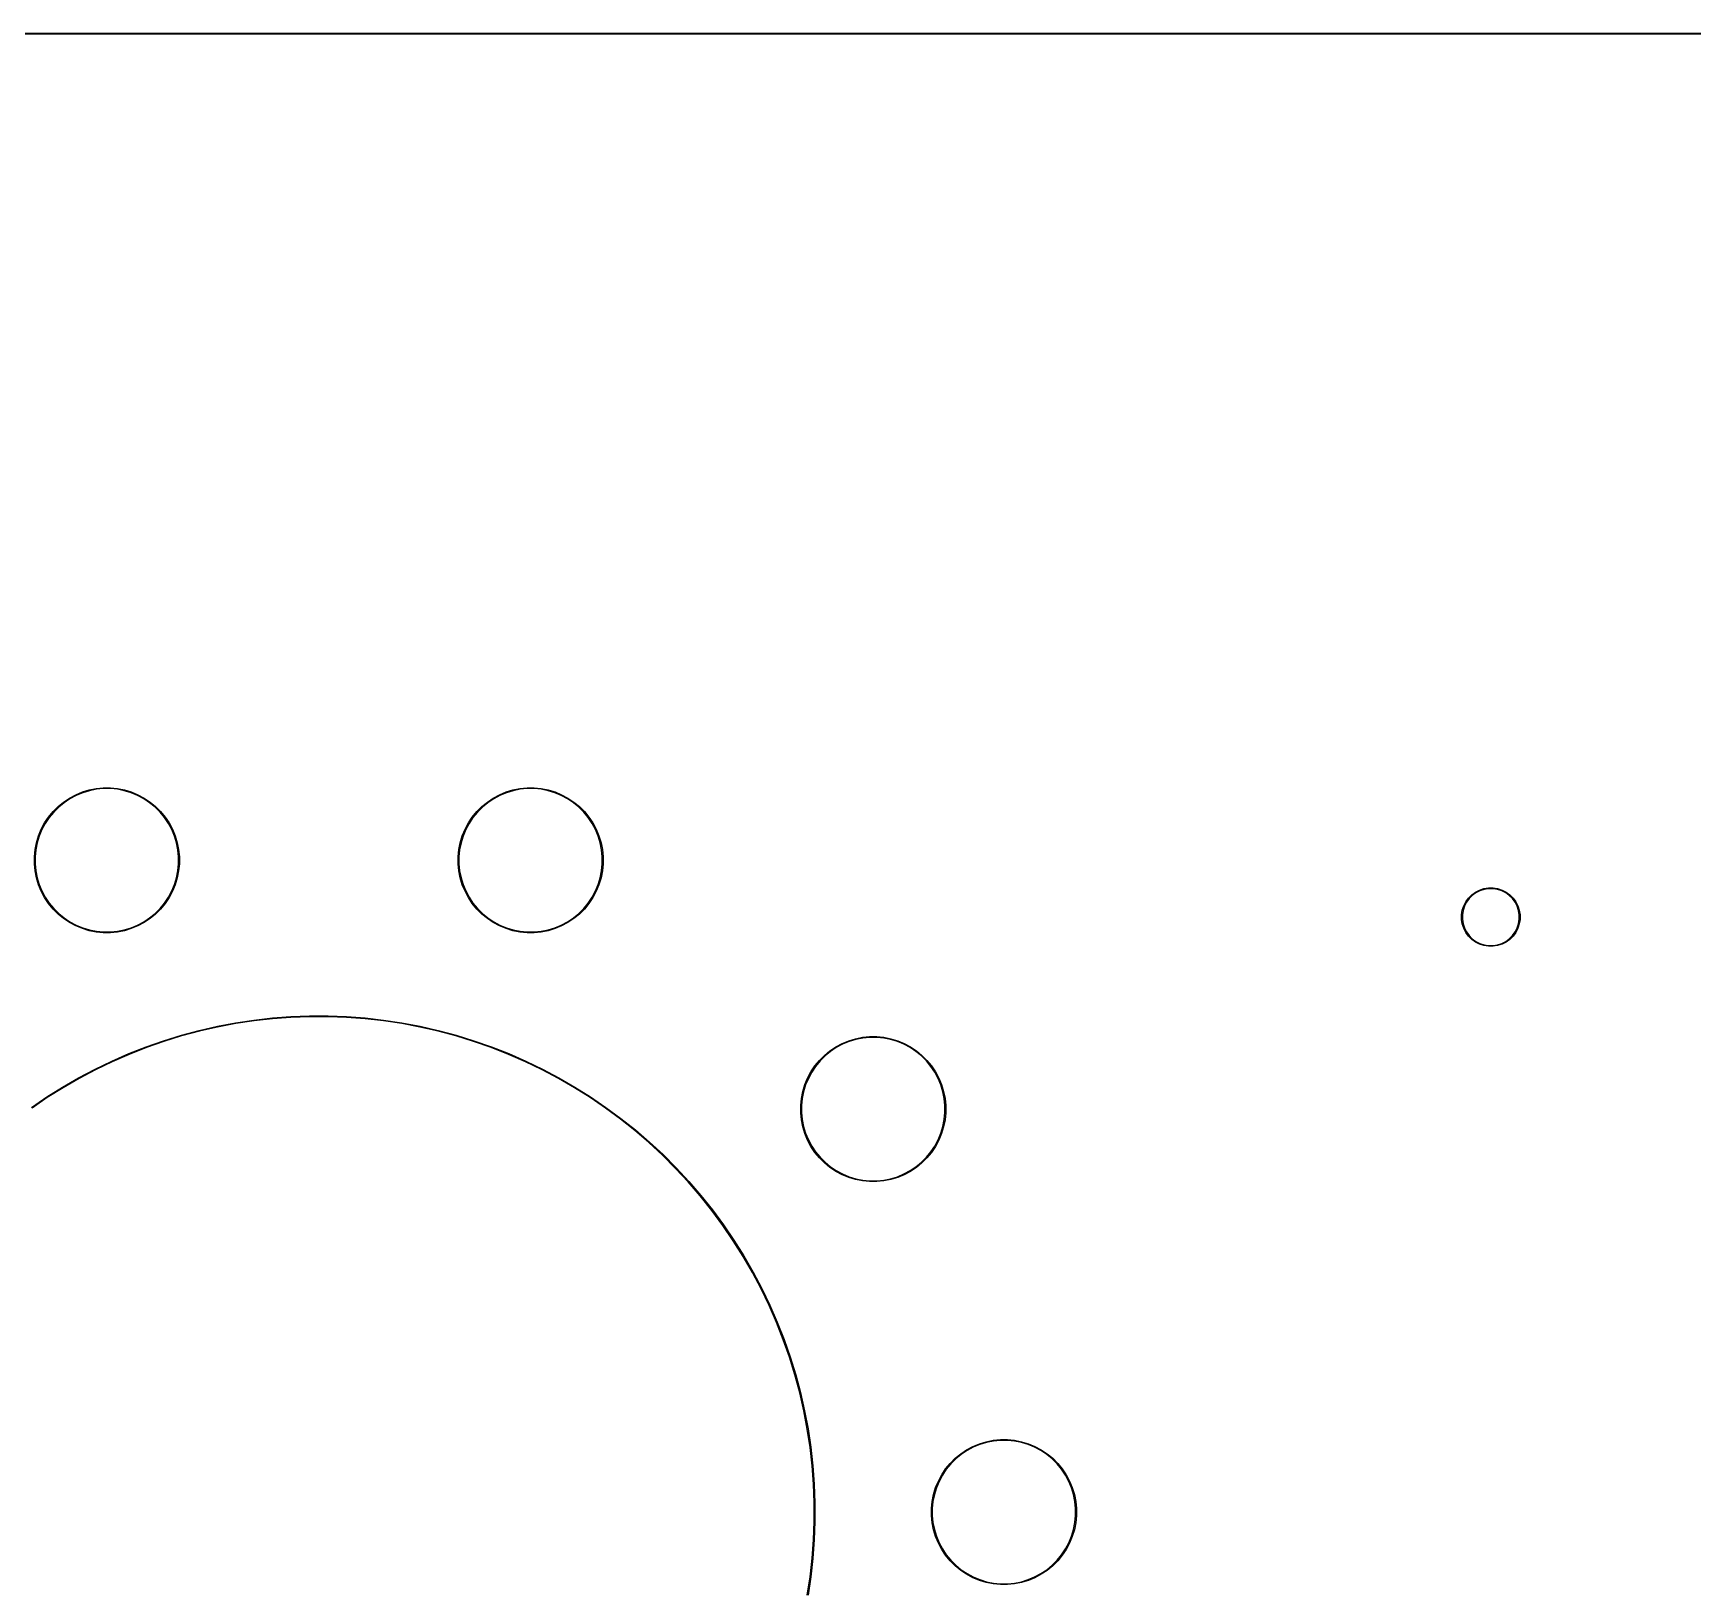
# Model space of a CAD drawing. Header units: millimetres. Extents: x 20 to 825, y -184 to -20.
# Drawn here: x 104.2 to 196.2, y -106.3 to -20 of the extents above; entities that cross this region are included whole.
import ezdxf

# ---------------------------------------------------------------- set-up
doc = ezdxf.new("R2010")
doc.units = ezdxf.units.MM
doc.layers.add('Edge.Cuts', color=254, linetype='CONTINUOUS', true_color=0xd0d2cd)

msp = doc.modelspace()

# ---------------------------------------------------------------- linework, layer by layer
at = {"layer": 'Edge.Cuts', "linetype": 'CONTINUOUS'}
for p, q in [((20, -19.975), (825, -19.975)), ((824.975, -20.025), (20.025, -20.025)), ((105.85231, -62.61709), (106.180736, -62.397642)), ((106.203977, -62.436417), (105.879239, -62.653399)), ((106.180736, -62.397642), (106.529091, -62.211443)), ((106.548419, -62.252309), (106.203977, -62.436417)), ((106.529091, -62.211443), (106.894018, -62.060285)), ((106.909248, -62.102849), (106.548419, -62.252309)), ((106.894018, -62.060285), (107.272005, -61.945624)), ((107.282989, -61.989475), (106.909248, -62.102849)), ((107.272005, -61.945624), (107.65941, -61.868565)), ((107.666043, -61.913281), (107.282989, -61.989475)), ((107.65941, -61.868565), (108.052503, -61.829848)), ((108.054721, -61.875), (107.666043, -61.913281)), ((108.052503, -61.829848), (108.447497, -61.829848)), ((108.445279, -61.875), (108.054721, -61.875)), ((108.833957, -61.913281), (108.445279, -61.875)), ((108.447497, -61.829848), (108.84059, -61.868565)), ((109.217011, -61.989475), (108.833957, -61.913281)), ((108.84059, -61.868565), (109.227995, -61.945624)), ((109.590752, -62.102849), (109.217011, -61.989475)), ((109.227995, -61.945624), (109.605982, -62.060285)), ((109.951581, -62.252309), (109.590752, -62.102849)), ((109.605982, -62.060285), (109.970909, -62.211443)), ((110.296023, -62.436417), (109.951581, -62.252309)), ((109.970909, -62.211443), (110.319264, -62.397642)), ((110.620761, -62.653399), (110.296023, -62.436417)), ((110.319264, -62.397642), (110.64769, -62.61709)), ((129.35231, -62.61709), (129.680736, -62.397642)), ((129.703977, -62.436417), (129.379239, -62.653399)), ((129.680736, -62.397642), (130.029091, -62.211443)), ((130.048419, -62.252309), (129.703977, -62.436417)), ((130.029091, -62.211443), (130.394018, -62.060285)), ((130.409248, -62.102849), (130.048419, -62.252309)), ((130.394018, -62.060285), (130.772005, -61.945624)), ((130.782989, -61.989475), (130.409248, -62.102849)), ((130.772005, -61.945624), (131.15941, -61.868565)), ((131.166043, -61.913281), (130.782989, -61.989475)), ((131.15941, -61.868565), (131.552503, -61.829848)), ((131.554721, -61.875), (131.166043, -61.913281)), ((131.552503, -61.829848), (131.947497, -61.829848)), ((131.945279, -61.875), (131.554721, -61.875)), ((132.333957, -61.913281), (131.945279, -61.875)), ((131.947497, -61.829848), (132.34059, -61.868565)), ((132.717011, -61.989475), (132.333957, -61.913281)), ((132.34059, -61.868565), (132.727995, -61.945624)), ((133.090752, -62.102849), (132.717011, -61.989475)), ((132.727995, -61.945624), (133.105982, -62.060285)), ((133.451581, -62.252309), (133.090752, -62.102849)), ((133.105982, -62.060285), (133.470909, -62.211443)), ((133.796023, -62.436417), (133.451581, -62.252309)), ((133.470909, -62.211443), (133.819264, -62.397642)), ((134.120761, -62.653399), (133.796023, -62.436417)), ((133.819264, -62.397642), (134.14769, -62.61709)), ((104.797642, -63.780736), (105.01709, -63.45231)), ((105.053399, -63.479239), (104.836417, -63.803977)), ((105.01709, -63.45231), (105.267672, -63.146975)), ((105.301167, -63.177334), (105.053399, -63.479239)), ((105.267672, -63.146975), (105.546975, -62.867672)), ((105.577334, -62.901167), (105.301167, -63.177334)), ((105.546975, -62.867672), (105.85231, -62.61709)), ((105.879239, -62.653399), (105.577334, -62.901167)), ((110.922666, -62.901167), (110.620761, -62.653399)), ((110.64769, -62.61709), (110.953025, -62.867672)), ((111.198833, -63.177334), (110.922666, -62.901167)), ((110.953025, -62.867672), (111.232328, -63.146975)), ((111.446601, -63.479239), (111.198833, -63.177334)), ((111.232328, -63.146975), (111.48291, -63.45231)), ((111.663583, -63.803977), (111.446601, -63.479239)), ((111.48291, -63.45231), (111.702358, -63.780736)), ((128.297642, -63.780736), (128.51709, -63.45231)), ((128.553399, -63.479239), (128.336417, -63.803977)), ((128.51709, -63.45231), (128.767672, -63.146975)), ((128.801167, -63.177334), (128.553399, -63.479239)), ((128.767672, -63.146975), (129.046975, -62.867672)), ((129.077334, -62.901167), (128.801167, -63.177334)), ((129.046975, -62.867672), (129.35231, -62.61709)), ((129.379239, -62.653399), (129.077334, -62.901167)), ((134.422666, -62.901167), (134.120761, -62.653399)), ((134.14769, -62.61709), (134.453025, -62.867672)), ((134.698833, -63.177334), (134.422666, -62.901167)), ((134.453025, -62.867672), (134.732328, -63.146975)), ((134.946601, -63.479239), (134.698833, -63.177334)), ((134.732328, -63.146975), (134.98291, -63.45231)), ((135.163583, -63.803977), (134.946601, -63.479239)), ((134.98291, -63.45231), (135.202358, -63.780736)), ((104.460285, -64.494018), (104.611443, -64.129091)), ((104.652309, -64.148419), (104.502849, -64.509248)), ((104.611443, -64.129091), (104.797642, -63.780736)), ((104.836417, -63.803977), (104.652309, -64.148419)), ((111.847691, -64.148419), (111.663583, -63.803977)), ((111.702358, -63.780736), (111.888557, -64.129091)), ((111.997151, -64.509248), (111.847691, -64.148419)), ((111.888557, -64.129091), (112.039715, -64.494018)), ((127.960285, -64.494018), (128.111443, -64.129091)), ((128.152309, -64.148419), (128.002849, -64.509248)), ((128.111443, -64.129091), (128.297642, -63.780736)), ((128.336417, -63.803977), (128.152309, -64.148419)), ((135.347691, -64.148419), (135.163583, -63.803977)), ((135.202358, -63.780736), (135.388557, -64.129091)), ((135.497151, -64.509248), (135.347691, -64.148419)), ((135.388557, -64.129091), (135.539715, -64.494018)), ((104.229848, -65.652503), (104.268565, -65.25941)), ((104.268565, -65.25941), (104.345624, -64.872005)), ((104.313281, -65.266043), (104.275, -65.654721)), ((104.389475, -64.882989), (104.313281, -65.266043)), ((104.345624, -64.872005), (104.460285, -64.494018)), ((104.502849, -64.509248), (104.389475, -64.882989)), ((112.110525, -64.882989), (111.997151, -64.509248)), ((112.039715, -64.494018), (112.154376, -64.872005)), ((112.186719, -65.266043), (112.110525, -64.882989)), ((112.154376, -64.872005), (112.231435, -65.25941)), ((112.225, -65.654721), (112.186719, -65.266043)), ((112.231435, -65.25941), (112.270152, -65.652503)), ((127.729848, -65.652503), (127.768565, -65.25941)), ((127.768565, -65.25941), (127.845624, -64.872005)), ((127.813281, -65.266043), (127.775, -65.654721)), ((127.889475, -64.882989), (127.813281, -65.266043)), ((127.845624, -64.872005), (127.960285, -64.494018)), ((128.002849, -64.509248), (127.889475, -64.882989)), ((135.610525, -64.882989), (135.497151, -64.509248)), ((135.539715, -64.494018), (135.654376, -64.872005)), ((135.686719, -65.266043), (135.610525, -64.882989)), ((135.654376, -64.872005), (135.731435, -65.25941)), ((135.725, -65.654721), (135.686719, -65.266043)), ((135.731435, -65.25941), (135.770152, -65.652503)), ((104.229848, -65.654721), (104.229848, -65.652503)), ((104.229848, -66.047497), (104.229848, -65.654721)), ((104.268565, -66.44059), (104.229848, -66.047497)), ((104.275, -65.654721), (104.275, -66.045279)), ((104.275, -66.045279), (104.313281, -66.433957)), ((112.186719, -66.433957), (112.225, -66.045279)), ((112.225, -66.045279), (112.225, -65.654721)), ((112.270152, -66.047497), (112.231435, -66.44059)), ((112.270152, -65.652503), (112.270152, -66.047497)), ((127.729848, -65.654721), (127.729848, -65.652503)), ((127.729848, -66.047497), (127.729848, -65.654721)), ((127.768565, -66.44059), (127.729848, -66.047497)), ((127.775, -65.654721), (127.775, -66.045279)), ((127.775, -66.045279), (127.813281, -66.433957)), ((135.686719, -66.433957), (135.725, -66.045279)), ((135.725, -66.045279), (135.725, -65.654721)), ((135.770152, -66.047497), (135.731435, -66.44059)), ((135.770152, -65.652503), (135.770152, -66.047497)), ((104.345624, -66.827995), (104.268565, -66.44059)), ((104.313281, -66.433957), (104.389475, -66.817011)), ((104.460285, -67.205982), (104.345624, -66.827995)), ((104.389475, -66.817011), (104.502849, -67.190752)), ((111.997151, -67.190752), (112.110525, -66.817011)), ((112.154376, -66.827995), (112.039715, -67.205982)), ((112.110525, -66.817011), (112.186719, -66.433957)), ((112.231435, -66.44059), (112.154376, -66.827995)), ((127.845624, -66.827995), (127.768565, -66.44059)), ((127.813281, -66.433957), (127.889475, -66.817011)), ((127.960285, -67.205982), (127.845624, -66.827995)), ((127.889475, -66.817011), (128.002849, -67.190752)), ((135.497151, -67.190752), (135.610525, -66.817011)), ((135.654376, -66.827995), (135.539715, -67.205982)), ((135.610525, -66.817011), (135.686719, -66.433957)), ((135.731435, -66.44059), (135.654376, -66.827995)), ((104.611443, -67.570909), (104.460285, -67.205982)), ((104.502849, -67.190752), (104.652309, -67.551581)), ((104.797642, -67.919264), (104.611443, -67.570909)), ((104.652309, -67.551581), (104.836417, -67.896023)), ((105.01709, -68.24769), (104.797642, -67.919264)), ((104.836417, -67.896023), (105.053399, -68.220761)), ((111.446601, -68.220761), (111.663583, -67.896023)), ((111.702358, -67.919264), (111.48291, -68.24769)), ((111.663583, -67.896023), (111.847691, -67.551581)), ((111.888557, -67.570909), (111.702358, -67.919264)), ((111.847691, -67.551581), (111.997151, -67.190752)), ((112.039715, -67.205982), (111.888557, -67.570909)), ((128.111443, -67.570909), (127.960285, -67.205982)), ((128.002849, -67.190752), (128.152309, -67.551581)), ((128.297642, -67.919264), (128.111443, -67.570909)), ((128.152309, -67.551581), (128.336417, -67.896023)), ((128.51709, -68.24769), (128.297642, -67.919264)), ((128.336417, -67.896023), (128.553399, -68.220761)), ((134.946601, -68.220761), (135.163583, -67.896023)), ((135.202358, -67.919264), (134.98291, -68.24769)), ((135.163583, -67.896023), (135.347691, -67.551581)), ((135.388557, -67.570909), (135.202358, -67.919264)), ((135.347691, -67.551581), (135.497151, -67.190752)), ((135.539715, -67.205982), (135.388557, -67.570909)), ((183.61446, -68.15094), (183.76434, -67.944647)), ((183.798657, -67.973957), (183.652939, -68.17452)), ((183.76434, -67.944647), (183.944647, -67.76434)), ((183.973957, -67.798657), (183.798657, -67.973957)), ((183.944647, -67.76434), (184.15094, -67.61446)), ((184.17452, -67.652939), (183.973957, -67.798657)), ((184.15094, -67.61446), (184.378139, -67.498696)), ((184.39541, -67.54039), (184.17452, -67.652939)), ((184.378139, -67.498696), (184.620651, -67.419899)), ((184.631187, -67.463782), (184.39541, -67.54039)), ((184.620651, -67.419899), (184.872504, -67.380009)), ((184.876045, -67.425), (184.631187, -67.463782)), ((184.872504, -67.380009), (185.127496, -67.380009)), ((185.123955, -67.425), (184.876045, -67.425)), ((185.368813, -67.463782), (185.123955, -67.425)), ((185.127496, -67.380009), (185.379349, -67.419899)), ((185.60459, -67.54039), (185.368813, -67.463782)), ((185.379349, -67.419899), (185.621861, -67.498696)), ((185.82548, -67.652939), (185.60459, -67.54039)), ((185.621861, -67.498696), (185.84906, -67.61446)), ((186.026043, -67.798657), (185.82548, -67.652939)), ((185.84906, -67.61446), (186.055353, -67.76434)), ((186.201343, -67.973957), (186.026043, -67.798657)), ((186.055353, -67.76434), (186.23566, -67.944647)), ((186.347061, -68.17452), (186.201343, -67.973957)), ((186.23566, -67.944647), (186.38554, -68.15094)), ((105.267672, -68.553025), (105.01709, -68.24769)), ((105.053399, -68.220761), (105.301167, -68.522666)), ((105.546975, -68.832328), (105.267672, -68.553025)), ((105.301167, -68.522666), (105.577334, -68.798833)), ((105.85231, -69.08291), (105.546975, -68.832328)), ((105.577334, -68.798833), (105.879239, -69.046601)), ((110.620761, -69.046601), (110.922666, -68.798833)), ((110.953025, -68.832328), (110.64769, -69.08291)), ((110.922666, -68.798833), (111.198833, -68.522666)), ((111.232328, -68.553025), (110.953025, -68.832328)), ((111.198833, -68.522666), (111.446601, -68.220761)), ((111.48291, -68.24769), (111.232328, -68.553025)), ((128.767672, -68.553025), (128.51709, -68.24769)), ((128.553399, -68.220761), (128.801167, -68.522666)), ((129.046975, -68.832328), (128.767672, -68.553025)), ((128.801167, -68.522666), (129.077334, -68.798833)), ((129.35231, -69.08291), (129.046975, -68.832328)), ((129.077334, -68.798833), (129.379239, -69.046601)), ((134.120761, -69.046601), (134.422666, -68.798833)), ((134.453025, -68.832328), (134.14769, -69.08291)), ((134.422666, -68.798833), (134.698833, -68.522666)), ((134.732328, -68.553025), (134.453025, -68.832328)), ((134.698833, -68.522666), (134.946601, -68.220761)), ((134.98291, -68.24769), (134.732328, -68.553025)), ((183.380009, -68.872504), (183.419899, -68.620651)), ((183.380009, -68.876045), (183.380009, -68.872504)), ((183.380009, -69.127496), (183.380009, -68.876045)), ((183.419899, -68.620651), (183.498696, -68.378139)), ((183.463782, -68.631187), (183.425, -68.876045)), ((183.425, -68.876045), (183.425, -69.123955)), ((183.54039, -68.39541), (183.463782, -68.631187)), ((183.498696, -68.378139), (183.61446, -68.15094)), ((183.652939, -68.17452), (183.54039, -68.39541)), ((186.45961, -68.39541), (186.347061, -68.17452)), ((186.38554, -68.15094), (186.501304, -68.378139)), ((186.536218, -68.631187), (186.45961, -68.39541)), ((186.501304, -68.378139), (186.580101, -68.620651)), ((186.575, -68.876045), (186.536218, -68.631187)), ((186.575, -69.123955), (186.575, -68.876045)), ((186.580101, -68.620651), (186.619991, -68.872504)), ((186.619991, -68.872504), (186.619991, -69.127496)), ((106.180736, -69.302358), (105.85231, -69.08291)), ((105.879239, -69.046601), (106.203977, -69.263583)), ((106.529091, -69.488557), (106.180736, -69.302358)), ((106.203977, -69.263583), (106.548419, -69.447691)), ((106.894018, -69.639715), (106.529091, -69.488557)), ((106.548419, -69.447691), (106.909248, -69.597151)), ((107.272005, -69.754376), (106.894018, -69.639715)), ((106.909248, -69.597151), (107.282989, -69.710525)), ((107.65941, -69.831435), (107.272005, -69.754376)), ((107.282989, -69.710525), (107.666043, -69.786719)), ((108.052503, -69.870152), (107.65941, -69.831435)), ((107.666043, -69.786719), (108.054721, -69.825)), ((108.447497, -69.870152), (108.052503, -69.870152)), ((108.054721, -69.825), (108.445279, -69.825)), ((108.445279, -69.825), (108.833957, -69.786719)), ((108.84059, -69.831435), (108.447497, -69.870152)), ((108.833957, -69.786719), (109.217011, -69.710525)), ((109.227995, -69.754376), (108.84059, -69.831435)), ((109.217011, -69.710525), (109.590752, -69.597151)), ((109.605982, -69.639715), (109.227995, -69.754376)), ((109.590752, -69.597151), (109.951581, -69.447691)), ((109.970909, -69.488557), (109.605982, -69.639715)), ((109.951581, -69.447691), (110.296023, -69.263583)), ((110.319264, -69.302358), (109.970909, -69.488557)), ((110.296023, -69.263583), (110.620761, -69.046601)), ((110.64769, -69.08291), (110.319264, -69.302358)), ((129.680736, -69.302358), (129.35231, -69.08291)), ((129.379239, -69.046601), (129.703977, -69.263583)), ((130.029091, -69.488557), (129.680736, -69.302358)), ((129.703977, -69.263583), (130.048419, -69.447691)), ((130.394018, -69.639715), (130.029091, -69.488557)), ((130.048419, -69.447691), (130.409248, -69.597151)), ((130.772005, -69.754376), (130.394018, -69.639715)), ((130.409248, -69.597151), (130.782989, -69.710525)), ((131.15941, -69.831435), (130.772005, -69.754376)), ((130.782989, -69.710525), (131.166043, -69.786719)), ((131.552503, -69.870152), (131.15941, -69.831435)), ((131.166043, -69.786719), (131.554721, -69.825)), ((131.947497, -69.870152), (131.552503, -69.870152)), ((131.554721, -69.825), (131.945279, -69.825)), ((131.945279, -69.825), (132.333957, -69.786719)), ((132.34059, -69.831435), (131.947497, -69.870152)), ((132.333957, -69.786719), (132.717011, -69.710525)), ((132.727995, -69.754376), (132.34059, -69.831435)), ((132.717011, -69.710525), (133.090752, -69.597151)), ((133.105982, -69.639715), (132.727995, -69.754376)), ((133.090752, -69.597151), (133.451581, -69.447691)), ((133.470909, -69.488557), (133.105982, -69.639715)), ((133.451581, -69.447691), (133.796023, -69.263583)), ((133.819264, -69.302358), (133.470909, -69.488557)), ((133.796023, -69.263583), (134.120761, -69.046601)), ((134.14769, -69.08291), (133.819264, -69.302358)), ((183.419899, -69.379349), (183.380009, -69.127496)), ((183.498696, -69.621861), (183.419899, -69.379349)), ((183.425, -69.123955), (183.463782, -69.368813)), ((183.463782, -69.368813), (183.54039, -69.60459)), ((183.61446, -69.84906), (183.498696, -69.621861)), ((183.54039, -69.60459), (183.652939, -69.82548)), ((183.76434, -70.055353), (183.61446, -69.84906)), ((183.652939, -69.82548), (183.798657, -70.026043)), ((186.201343, -70.026043), (186.347061, -69.82548)), ((186.38554, -69.84906), (186.23566, -70.055353)), ((186.347061, -69.82548), (186.45961, -69.60459)), ((186.501304, -69.621861), (186.38554, -69.84906)), ((186.45961, -69.60459), (186.536218, -69.368813)), ((186.580101, -69.379349), (186.501304, -69.621861)), ((186.536218, -69.368813), (186.575, -69.123955)), ((186.619991, -69.127496), (186.580101, -69.379349)), ((183.944647, -70.23566), (183.76434, -70.055353)), ((183.798657, -70.026043), (183.973957, -70.201343)), ((184.15094, -70.38554), (183.944647, -70.23566)), ((183.973957, -70.201343), (184.17452, -70.347061)), ((184.378139, -70.501304), (184.15094, -70.38554)), ((184.17452, -70.347061), (184.39541, -70.45961)), ((184.620651, -70.580101), (184.378139, -70.501304)), ((184.39541, -70.45961), (184.631187, -70.536218)), ((184.872504, -70.619991), (184.620651, -70.580101)), ((184.631187, -70.536218), (184.876045, -70.575)), ((185.127496, -70.619991), (184.872504, -70.619991)), ((184.876045, -70.575), (185.123955, -70.575)), ((185.123955, -70.575), (185.368813, -70.536218)), ((185.379349, -70.580101), (185.127496, -70.619991)), ((185.368813, -70.536218), (185.60459, -70.45961)), ((185.621861, -70.501304), (185.379349, -70.580101)), ((185.60459, -70.45961), (185.82548, -70.347061)), ((185.84906, -70.38554), (185.621861, -70.501304)), ((185.82548, -70.347061), (186.026043, -70.201343)), ((186.055353, -70.23566), (185.84906, -70.38554)), ((186.026043, -70.201343), (186.201343, -70.026043)), ((186.23566, -70.055353), (186.055353, -70.23566)), ((117.430167, -74.595227), (118.456661, -74.518302)), ((118.456661, -74.518302), (119.485314, -74.479812)), ((119.486159, -74.525), (118.459195, -74.563426)), ((119.485314, -74.479812), (120.514686, -74.479812)), ((120.513841, -74.525), (119.486159, -74.525)), ((121.540805, -74.563426), (120.513841, -74.525)), ((120.514686, -74.479812), (121.543339, -74.518302)), ((121.543339, -74.518302), (122.569833, -74.595227)), ((112.380103, -75.550751), (113.3744, -75.284329)), ((113.385279, -75.328196), (112.392614, -75.594179)), ((113.3744, -75.284329), (114.377964, -75.055273)), ((114.387195, -75.099515), (113.385279, -75.328196)), ((114.377964, -75.055273), (115.389391, -74.8639)), ((115.396962, -74.908457), (114.387195, -75.099515)), ((115.389391, -74.8639), (116.407267, -74.71048)), ((116.413166, -74.755289), (115.396962, -74.908457)), ((116.407267, -74.71048), (117.430167, -74.595227)), ((117.434386, -74.640225), (116.413166, -74.755289)), ((118.459195, -74.563426), (117.434386, -74.640225)), ((122.565614, -74.640225), (121.540805, -74.563426)), ((123.586834, -74.755289), (122.565614, -74.640225)), ((122.569833, -74.595227), (123.592733, -74.71048)), ((124.603038, -74.908457), (123.586834, -74.755289)), ((123.592733, -74.71048), (124.610609, -74.8639)), ((125.612805, -75.099515), (124.603038, -74.908457)), ((124.610609, -74.8639), (125.622036, -75.055273)), ((126.614721, -75.328196), (125.612805, -75.099515)), ((125.622036, -75.055273), (126.6256, -75.284329)), ((127.607386, -75.594179), (126.614721, -75.328196)), ((126.6256, -75.284329), (127.619897, -75.550751)), ((109.466639, -76.570216), (110.424854, -76.194144)), ((110.440576, -76.236516), (109.483934, -76.611971)), ((110.424854, -76.194144), (111.396462, -75.854164)), ((111.410589, -75.897094), (110.440576, -76.236516)), ((111.396462, -75.854164), (112.380103, -75.550751)), ((112.392614, -75.594179), (111.410589, -75.897094)), ((128.589411, -75.897094), (127.607386, -75.594179)), ((127.619897, -75.550751), (128.603538, -75.854164)), ((129.559424, -76.236516), (128.589411, -75.897094)), ((128.603538, -75.854164), (129.575146, -76.194144)), ((130.516066, -76.611971), (129.559424, -76.236516)), ((129.575146, -76.194144), (130.533361, -76.570216)), ((148.35231, -76.41709), (148.680736, -76.197642)), ((148.703977, -76.236417), (148.379239, -76.453399)), ((148.680736, -76.197642), (149.029091, -76.011443)), ((149.048419, -76.052309), (148.703977, -76.236417)), ((149.029091, -76.011443), (149.394018, -75.860285)), ((149.409248, -75.902849), (149.048419, -76.052309)), ((149.394018, -75.860285), (149.772005, -75.745624)), ((149.782989, -75.789475), (149.409248, -75.902849)), ((149.772005, -75.745624), (150.15941, -75.668565)), ((150.166043, -75.713281), (149.782989, -75.789475)), ((150.15941, -75.668565), (150.552503, -75.629848)), ((150.554721, -75.675), (150.166043, -75.713281)), ((150.552503, -75.629848), (150.947497, -75.629848)), ((150.945279, -75.675), (150.554721, -75.675)), ((151.333957, -75.713281), (150.945279, -75.675)), ((150.947497, -75.629848), (151.34059, -75.668565)), ((151.717011, -75.789475), (151.333957, -75.713281)), ((151.34059, -75.668565), (151.727995, -75.745624)), ((152.090752, -75.902849), (151.717011, -75.789475)), ((151.727995, -75.745624), (152.105982, -75.860285)), ((152.451581, -76.052309), (152.090752, -75.902849)), ((152.105982, -75.860285), (152.470909, -76.011443)), ((152.796023, -76.236417), (152.451581, -76.052309)), ((152.470909, -76.011443), (152.819264, -76.197642)), ((153.120761, -76.453399), (152.796023, -76.236417)), ((152.819264, -76.197642), (153.14769, -76.41709)), ((107.595722, -77.428482), (108.523154, -76.981854)), ((108.541999, -77.022933), (107.616089, -77.468827)), ((108.523154, -76.981854), (109.466639, -76.570216)), ((109.483934, -76.611971), (108.541999, -77.022933)), ((131.458001, -77.022933), (130.516066, -76.611971)), ((130.533361, -76.570216), (131.476846, -76.981854)), ((132.383911, -77.468827), (131.458001, -77.022933)), ((131.476846, -76.981854), (132.404278, -77.428482)), ((147.297642, -77.580736), (147.51709, -77.25231)), ((147.553399, -77.279239), (147.336417, -77.603977)), ((147.51709, -77.25231), (147.767672, -76.946975)), ((147.801167, -76.977334), (147.553399, -77.279239)), ((147.767672, -76.946975), (148.046975, -76.667672)), ((148.077334, -76.701167), (147.801167, -76.977334)), ((148.046975, -76.667672), (148.35231, -76.41709)), ((148.379239, -76.453399), (148.077334, -76.701167)), ((153.422666, -76.701167), (153.120761, -76.453399)), ((153.14769, -76.41709), (153.453025, -76.667672)), ((153.698833, -76.977334), (153.422666, -76.701167)), ((153.453025, -76.667672), (153.732328, -76.946975)), ((153.946601, -77.279239), (153.698833, -76.977334)), ((153.732328, -76.946975), (153.98291, -77.25231)), ((154.163583, -77.603977), (153.946601, -77.279239)), ((153.98291, -77.25231), (154.202358, -77.580736)), ((105.794175, -78.424162), (106.685638, -77.909475)), ((106.707499, -77.949031), (105.8175, -78.462872)), ((106.685638, -77.909475), (107.595722, -77.428482)), ((107.616089, -77.468827), (106.707499, -77.949031)), ((133.292501, -77.949031), (132.383911, -77.468827)), ((132.404278, -77.428482), (133.314362, -77.909475)), ((134.1825, -78.462872), (133.292501, -77.949031)), ((133.314362, -77.909475), (134.205825, -78.424162)), ((146.960285, -78.294018), (147.111443, -77.929091)), ((147.152309, -77.948419), (147.002849, -78.309248)), ((147.111443, -77.929091), (147.297642, -77.580736)), ((147.336417, -77.603977), (147.152309, -77.948419)), ((154.347691, -77.948419), (154.163583, -77.603977)), ((154.202358, -77.580736), (154.388557, -77.929091)), ((154.497151, -78.309248), (154.347691, -77.948419)), ((154.388557, -77.929091), (154.539715, -78.294018)), ((104.072073, -79.551687), (104.92258, -78.971821)), ((104.947337, -79.009632), (104.098226, -79.588546)), ((104.92258, -78.971821), (105.794175, -78.424162)), ((105.8175, -78.462872), (104.947337, -79.009632)), ((135.052663, -79.009632), (134.1825, -78.462872)), ((134.205825, -78.424162), (135.07742, -78.971821)), ((135.901774, -79.588546), (135.052663, -79.009632)), ((135.07742, -78.971821), (135.927927, -79.551687)), ((146.729848, -79.452503), (146.768565, -79.05941)), ((146.768565, -79.05941), (146.845624, -78.672005)), ((146.813281, -79.066043), (146.775, -79.454721)), ((146.889475, -78.682989), (146.813281, -79.066043)), ((146.845624, -78.672005), (146.960285, -78.294018)), ((147.002849, -78.309248), (146.889475, -78.682989)), ((154.610525, -78.682989), (154.497151, -78.309248)), ((154.539715, -78.294018), (154.654376, -78.672005)), ((154.686719, -79.066043), (154.610525, -78.682989)), ((154.654376, -78.672005), (154.731435, -79.05941)), ((154.725, -79.454721), (154.686719, -79.066043)), ((154.731435, -79.05941), (154.770152, -79.452503)), ((136.728645, -80.198805), (135.901774, -79.588546)), ((135.927927, -79.551687), (136.756158, -80.162949)), ((146.729848, -79.454721), (146.729848, -79.452503)), ((146.729848, -79.847497), (146.729848, -79.454721)), ((146.768565, -80.24059), (146.729848, -79.847497)), ((146.775, -79.454721), (146.775, -79.845279)), ((146.775, -79.845279), (146.813281, -80.233957)), ((154.686719, -80.233957), (154.725, -79.845279)), ((154.725, -79.845279), (154.725, -79.454721)), ((154.770152, -79.847497), (154.731435, -80.24059)), ((154.770152, -79.452503), (154.770152, -79.847497)), ((137.53212, -80.839554), (136.728645, -80.198805)), ((136.756158, -80.162949), (137.560954, -80.804753)), ((138.311074, -81.509899), (137.53212, -80.839554)), ((137.560954, -80.804753), (138.34119, -81.476199)), ((146.845624, -80.627995), (146.768565, -80.24059)), ((146.813281, -80.233957), (146.889475, -80.617011)), ((146.960285, -81.005982), (146.845624, -80.627995)), ((146.889475, -80.617011), (147.002849, -80.990752)), ((147.002849, -80.990752), (147.152309, -81.351581)), ((154.347691, -81.351581), (154.497151, -80.990752)), ((154.497151, -80.990752), (154.610525, -80.617011)), ((154.654376, -80.627995), (154.539715, -81.005982)), ((154.610525, -80.617011), (154.686719, -80.233957)), ((154.731435, -80.24059), (154.654376, -80.627995)), ((139.064419, -82.2089), (138.311074, -81.509899)), ((138.34119, -81.476199), (139.095773, -82.176351)), ((147.111443, -81.370909), (146.960285, -81.005982)), ((147.297642, -81.719264), (147.111443, -81.370909)), ((147.152309, -81.351581), (147.336417, -81.696023)), ((147.51709, -82.04769), (147.297642, -81.719264)), ((147.336417, -81.696023), (147.553399, -82.020761)), ((153.946601, -82.020761), (154.163583, -81.696023)), ((154.202358, -81.719264), (153.98291, -82.04769)), ((154.163583, -81.696023), (154.347691, -81.351581)), ((154.388557, -81.370909), (154.202358, -81.719264)), ((154.539715, -81.005982), (154.388557, -81.370909)), ((139.7911, -82.935581), (139.064419, -82.2089)), ((139.095773, -82.176351), (139.823649, -82.904227)), ((147.767672, -82.353025), (147.51709, -82.04769)), ((147.553399, -82.020761), (147.801167, -82.322666)), ((148.046975, -82.632328), (147.767672, -82.353025)), ((147.801167, -82.322666), (148.077334, -82.598833)), ((148.35231, -82.88291), (148.046975, -82.632328)), ((148.077334, -82.598833), (148.379239, -82.846601)), ((153.120761, -82.846601), (153.422666, -82.598833)), ((153.453025, -82.632328), (153.14769, -82.88291)), ((153.422666, -82.598833), (153.698833, -82.322666)), ((153.732328, -82.353025), (153.453025, -82.632328)), ((153.698833, -82.322666), (153.946601, -82.020761)), ((153.98291, -82.04769), (153.732328, -82.353025)), ((140.490101, -83.688926), (139.7911, -82.935581)), ((139.823649, -82.904227), (140.523801, -83.65881)), ((141.160446, -84.46788), (140.490101, -83.688926)), ((140.523801, -83.65881), (141.195247, -84.439046)), ((148.680736, -83.102358), (148.35231, -82.88291)), ((148.379239, -82.846601), (148.703977, -83.063583)), ((149.029091, -83.288557), (148.680736, -83.102358)), ((148.703977, -83.063583), (149.048419, -83.247691)), ((149.394018, -83.439715), (149.029091, -83.288557)), ((149.048419, -83.247691), (149.409248, -83.397151)), ((149.772005, -83.554376), (149.394018, -83.439715)), ((149.409248, -83.397151), (149.782989, -83.510525)), ((150.15941, -83.631435), (149.772005, -83.554376)), ((149.782989, -83.510525), (150.166043, -83.586719)), ((150.552503, -83.670152), (150.15941, -83.631435)), ((150.166043, -83.586719), (150.554721, -83.625)), ((150.947497, -83.670152), (150.552503, -83.670152)), ((150.554721, -83.625), (150.945279, -83.625)), ((150.945279, -83.625), (151.333957, -83.586719)), ((151.34059, -83.631435), (150.947497, -83.670152)), ((151.333957, -83.586719), (151.717011, -83.510525)), ((151.727995, -83.554376), (151.34059, -83.631435)), ((151.717011, -83.510525), (152.090752, -83.397151)), ((152.105982, -83.439715), (151.727995, -83.554376)), ((152.090752, -83.397151), (152.451581, -83.247691)), ((152.470909, -83.288557), (152.105982, -83.439715)), ((152.451581, -83.247691), (152.796023, -83.063583)), ((152.819264, -83.102358), (152.470909, -83.288557)), ((152.796023, -83.063583), (153.120761, -82.846601)), ((153.14769, -82.88291), (152.819264, -83.102358)), ((141.801195, -85.271355), (141.160446, -84.46788)), ((141.195247, -84.439046), (141.837051, -85.243842)), ((142.411454, -86.098226), (141.801195, -85.271355)), ((141.837051, -85.243842), (142.448313, -86.072073)), ((142.990368, -86.947337), (142.411454, -86.098226)), ((142.448313, -86.072073), (143.028179, -86.92258)), ((143.537128, -87.8175), (142.990368, -86.947337)), ((143.028179, -86.92258), (143.575838, -87.794175)), ((144.050969, -88.707499), (143.537128, -87.8175)), ((143.575838, -87.794175), (144.090525, -88.685638)), ((144.531173, -89.616089), (144.050969, -88.707499)), ((144.090525, -88.685638), (144.571518, -89.595722)), ((144.977067, -90.541999), (144.531173, -89.616089)), ((144.571518, -89.595722), (145.018146, -90.523154)), ((145.388029, -91.483934), (144.977067, -90.541999)), ((145.018146, -90.523154), (145.429784, -91.466639)), ((145.763484, -92.440576), (145.388029, -91.483934)), ((145.429784, -91.466639), (145.805856, -92.424854)), ((146.102906, -93.410589), (145.763484, -92.440576)), ((145.805856, -92.424854), (146.145836, -93.396462)), ((146.405821, -94.392614), (146.102906, -93.410589)), ((146.145836, -93.396462), (146.449249, -94.380103)), ((146.671804, -95.385279), (146.405821, -94.392614)), ((146.449249, -94.380103), (146.715671, -95.3744)), ((146.900485, -96.387195), (146.671804, -95.385279)), ((146.715671, -95.3744), (146.944727, -96.377964)), ((147.091543, -97.396962), (146.900485, -96.387195)), ((146.944727, -96.377964), (147.1361, -97.389391)), ((147.244711, -98.413166), (147.091543, -97.396962)), ((147.1361, -97.389391), (147.28952, -98.407267)), ((147.359775, -99.434386), (147.244711, -98.413166)), ((147.28952, -98.407267), (147.404773, -99.430167)), ((155.930736, -98.547642), (156.279091, -98.361443)), ((156.298419, -98.402309), (155.953977, -98.586417)), ((156.279091, -98.361443), (156.644018, -98.210285)), ((156.659248, -98.252849), (156.298419, -98.402309)), ((156.644018, -98.210285), (157.022005, -98.095624)), ((157.032989, -98.139475), (156.659248, -98.252849)), ((157.022005, -98.095624), (157.40941, -98.018565)), ((157.416043, -98.063281), (157.032989, -98.139475)), ((157.40941, -98.018565), (157.802503, -97.979848)), ((157.804721, -98.025), (157.416043, -98.063281)), ((157.802503, -97.979848), (158.197497, -97.979848)), ((158.195279, -98.025), (157.804721, -98.025)), ((158.583957, -98.063281), (158.195279, -98.025)), ((158.197497, -97.979848), (158.59059, -98.018565)), ((158.967011, -98.139475), (158.583957, -98.063281)), ((158.59059, -98.018565), (158.977995, -98.095624)), ((159.340752, -98.252849), (158.967011, -98.139475)), ((158.977995, -98.095624), (159.355982, -98.210285)), ((159.701581, -98.402309), (159.340752, -98.252849)), ((159.355982, -98.210285), (159.720909, -98.361443)), ((160.046023, -98.586417), (159.701581, -98.402309)), ((159.720909, -98.361443), (160.069264, -98.547642)), ((154.76709, -99.60231), (155.017672, -99.296975)), ((155.051167, -99.327334), (154.803399, -99.629239)), ((155.017672, -99.296975), (155.296975, -99.017672)), ((155.327334, -99.051167), (155.051167, -99.327334)), ((155.296975, -99.017672), (155.60231, -98.76709)), ((155.629239, -98.803399), (155.327334, -99.051167)), ((155.60231, -98.76709), (155.930736, -98.547642)), ((155.953977, -98.586417), (155.629239, -98.803399)), ((160.370761, -98.803399), (160.046023, -98.586417)), ((160.069264, -98.547642), (160.39769, -98.76709)), ((160.672666, -99.051167), (160.370761, -98.803399)), ((160.39769, -98.76709), (160.703025, -99.017672)), ((160.948833, -99.327334), (160.672666, -99.051167)), ((160.703025, -99.017672), (160.982328, -99.296975)), ((161.196601, -99.629239), (160.948833, -99.327334)), ((160.982328, -99.296975), (161.23291, -99.60231)), ((147.436574, -100.459195), (147.359775, -99.434386)), ((147.404773, -99.430167), (147.481698, -100.456661)), ((154.210285, -100.644018), (154.361443, -100.279091)), ((154.402309, -100.298419), (154.252849, -100.659248)), ((154.361443, -100.279091), (154.547642, -99.930736)), ((154.586417, -99.953977), (154.402309, -100.298419)), ((154.547642, -99.930736), (154.76709, -99.60231)), ((154.803399, -99.629239), (154.586417, -99.953977)), ((161.413583, -99.953977), (161.196601, -99.629239)), ((161.23291, -99.60231), (161.452358, -99.930736)), ((161.597691, -100.298419), (161.413583, -99.953977)), ((161.452358, -99.930736), (161.638557, -100.279091)), ((161.747151, -100.659248), (161.597691, -100.298419)), ((161.638557, -100.279091), (161.789715, -100.644018)), ((147.475, -101.486159), (147.436574, -100.459195)), ((147.481698, -100.456661), (147.520188, -101.485314)), ((154.018565, -101.40941), (154.095624, -101.022005)), ((154.139475, -101.032989), (154.063281, -101.416043)), ((154.095624, -101.022005), (154.210285, -100.644018)), ((154.252849, -100.659248), (154.139475, -101.032989)), ((161.860525, -101.032989), (161.747151, -100.659248)), ((161.789715, -100.644018), (161.904376, -101.022005)), ((161.936719, -101.416043), (161.860525, -101.032989)), ((161.904376, -101.022005), (161.981435, -101.40941)), ((147.475, -102.513841), (147.475, -101.486159)), ((147.520188, -101.485314), (147.520188, -102.514686)), ((153.979848, -101.802503), (154.018565, -101.40941)), ((153.979848, -101.804721), (153.979848, -101.802503)), ((153.979848, -102.197497), (153.979848, -101.804721)), ((154.063281, -101.416043), (154.025, -101.804721)), ((154.025, -101.804721), (154.025, -102.195279)), ((161.975, -101.804721), (161.936719, -101.416043)), ((161.975, -102.195279), (161.975, -101.804721)), ((161.981435, -101.40941), (162.020152, -101.802503)), ((162.020152, -101.802503), (162.020152, -102.197497)), ((147.436574, -103.540805), (147.475, -102.513841)), ((147.520188, -102.514686), (147.481698, -103.543339)), ((154.018565, -102.59059), (153.979848, -102.197497)), ((154.095624, -102.977995), (154.018565, -102.59059)), ((154.025, -102.195279), (154.063281, -102.583957)), ((154.063281, -102.583957), (154.139475, -102.967011)), ((154.210285, -103.355982), (154.095624, -102.977995)), ((154.139475, -102.967011), (154.252849, -103.340752)), ((161.747151, -103.340752), (161.860525, -102.967011)), ((161.904376, -102.977995), (161.789715, -103.355982)), ((161.860525, -102.967011), (161.936719, -102.583957)), ((161.981435, -102.59059), (161.904376, -102.977995)), ((161.936719, -102.583957), (161.975, -102.195279)), ((162.020152, -102.197497), (161.981435, -102.59059)), ((147.359775, -104.565614), (147.436574, -103.540805)), ((147.481698, -103.543339), (147.404773, -104.569833)), ((154.361443, -103.720909), (154.210285, -103.355982)), ((154.252849, -103.340752), (154.402309, -103.701581)), ((154.547642, -104.069264), (154.361443, -103.720909)), ((154.402309, -103.701581), (154.586417, -104.046023)), ((161.413583, -104.046023), (161.597691, -103.701581)), ((161.638557, -103.720909), (161.452358, -104.069264)), ((161.597691, -103.701581), (161.747151, -103.340752)), ((161.789715, -103.355982), (161.638557, -103.720909)), ((147.244711, -105.586834), (147.359775, -104.565614)), ((147.404773, -104.569833), (147.28952, -105.592733)), ((154.76709, -104.39769), (154.547642, -104.069264)), ((154.586417, -104.046023), (154.803399, -104.370761)), ((155.017672, -104.703025), (154.76709, -104.39769)), ((154.803399, -104.370761), (155.051167, -104.672666)), ((155.296975, -104.982328), (155.017672, -104.703025)), ((155.051167, -104.672666), (155.327334, -104.948833)), ((160.672666, -104.948833), (160.948833, -104.672666)), ((160.982328, -104.703025), (160.703025, -104.982328)), ((160.948833, -104.672666), (161.196601, -104.370761)), ((161.23291, -104.39769), (160.982328, -104.703025)), ((161.196601, -104.370761), (161.413583, -104.046023)), ((161.452358, -104.069264), (161.23291, -104.39769)), ((147.091543, -106.603038), (147.244711, -105.586834)), ((147.28952, -105.592733), (147.1361, -106.610609)), ((155.60231, -105.23291), (155.296975, -104.982328)), ((155.327334, -104.948833), (155.629239, -105.196601)), ((155.930736, -105.452358), (155.60231, -105.23291)), ((155.629239, -105.196601), (155.953977, -105.413583)), ((156.279091, -105.638557), (155.930736, -105.452358)), ((155.953977, -105.413583), (156.298419, -105.597691)), ((156.644018, -105.789715), (156.279091, -105.638557)), ((156.298419, -105.597691), (156.659248, -105.747151)), ((157.022005, -105.904376), (156.644018, -105.789715)), ((156.659248, -105.747151), (157.032989, -105.860525)), ((158.967011, -105.860525), (159.340752, -105.747151)), ((159.355982, -105.789715), (158.977995, -105.904376)), ((159.340752, -105.747151), (159.701581, -105.597691)), ((159.720909, -105.638557), (159.355982, -105.789715)), ((159.701581, -105.597691), (160.046023, -105.413583)), ((160.069264, -105.452358), (159.720909, -105.638557)), ((160.046023, -105.413583), (160.370761, -105.196601)), ((160.39769, -105.23291), (160.069264, -105.452358)), ((160.370761, -105.196601), (160.672666, -104.948833)), ((160.703025, -104.982328), (160.39769, -105.23291)), ((157.40941, -105.981435), (157.022005, -105.904376)), ((157.032989, -105.860525), (157.416043, -105.936719)), ((157.802503, -106.020152), (157.40941, -105.981435)), ((157.416043, -105.936719), (157.804721, -105.975)), ((158.197497, -106.020152), (157.802503, -106.020152)), ((157.804721, -105.975), (158.195279, -105.975)), ((158.195279, -105.975), (158.583957, -105.936719)), ((158.59059, -105.981435), (158.197497, -106.020152)), ((158.583957, -105.936719), (158.967011, -105.860525)), ((158.977995, -105.904376), (158.59059, -105.981435))]:
    msp.add_line(p, q, dxfattribs=at)

doc.saveas('drawing.dxf')
